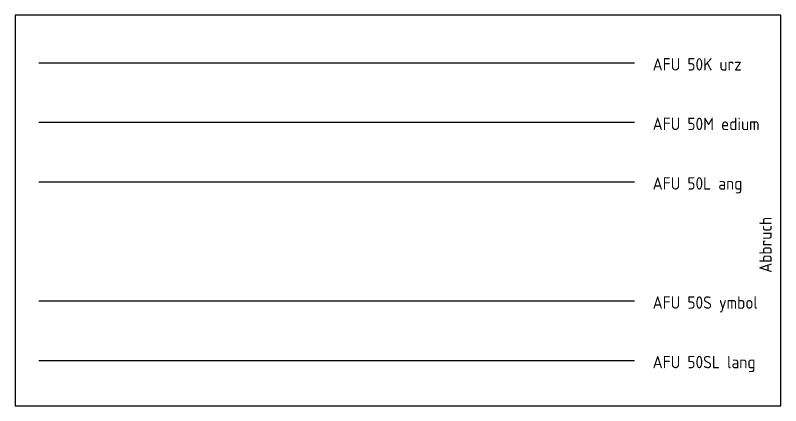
# Model space of a CAD drawing. Extents: x -30 to 112, y -12 to 52.
# Drawn here: x 4.601 to 8.456, y 47.041 to 49.008 of the extents above; entities that cross this region are included whole.
import ezdxf

# ---------------------------------------------------------------- set-up
doc = ezdxf.new("R2010")
doc.units = 0
doc.header["$LTSCALE"] = 0.5
doc.layers.add('AFU', color=7, linetype='Continuous')
doc.styles.add('txt', font='isocp.shx')
doc.linetypes.add('ABBRUCH', pattern='A,0.15,-0.15,["x",Standard,S=0.07,R=0,X=-0.1,Y=-0.0238],-0.005', length=0.305)
doc.linetypes.add('AFU_50K', pattern='A,0.15,["/",Standard,S=0.2,R=0,X=-0.01,Y=-0.1],0.07,["/",Standard,S=0.2,R=0,X=-0.01,Y=-0.1],0.15', length=0.37)
doc.linetypes.add('AFU_50L', pattern='A,0.75,["/",Standard,S=0.2,R=0,X=-0.01,Y=-0.1],0.07,["/",Standard,S=0.2,R=0,X=-0.01,Y=-0.1],0.75', length=1.57)
doc.linetypes.add('AFU_50M', pattern='A,0.45,["/",Standard,S=0.2,R=0,X=-0.01,Y=-0.1],0.07,["/",Standard,S=0.2,R=0,X=-0.01,Y=-0.1],0.45', length=0.97)
doc.linetypes.add('AFU_50S', pattern='A,0,-0.15,["/",Standard,S=0.2,R=0,X=-0.01,Y=-0.1],0,-0.07,["/",Standard,S=0.2,R=0,X=-0.01,Y=-0.1],-0.15', length=0.37)
doc.linetypes.add('AFU_50SL', pattern='A,0,-0.75,["/",Standard,S=0.2,R=0,X=-0.01,Y=-0.1],0,-0.07,["/",Standard,S=0.2,R=0,X=-0.01,Y=-0.1],-0.75', length=1.57)

msp = doc.modelspace()

# ---------------------------------------------------------------- linework, layer by layer
at = {"layer": 'AFU', "color": 8, "linetype": 'AFU_50K'}
msp.add_line((7.71996, 48.76754), (4.71996, 48.76754), dxfattribs=at)
at = {"layer": 'AFU', "color": 8, "linetype": 'AFU_50M'}
msp.add_line((7.71996, 48.46754), (4.71996, 48.46754), dxfattribs=at)
at = {"layer": 'AFU', "color": 8, "linetype": 'AFU_50L'}
msp.add_line((7.71996, 48.16754), (4.71996, 48.16754), dxfattribs=at)
at = {"layer": 'AFU', "color": 8, "linetype": 'AFU_50S'}
msp.add_line((7.71996, 47.56754), (4.71996, 47.56754), dxfattribs=at)
at = {"layer": 'AFU', "color": 8, "linetype": 'AFU_50SL'}
msp.add_line((7.71996, 47.26754), (4.71996, 47.26754), dxfattribs=at)
at = {"layer": 'AFU', "color": 8, "linetype": 'ABBRUCH'}
msp.add_lwpolyline([(4.60142, 47.04139), (8.45597, 47.04139), (8.45597, 49.00815), (4.60142, 49.00815)], close=True, dxfattribs=at)

# ---------------------------------------------------------------- texts
at = {"layer": 'AFU', "color": 8, "linetype": 'AFU_50K', "style": 'txt'}
msp.add_text('AFU 50K urz', height=0.0625, dxfattribs=at).set_placement((7.81118, 48.72986))
at = {"layer": 'AFU', "color": 8, "linetype": 'AFU_50M', "style": 'txt'}
msp.add_text('AFU 50M edium', height=0.0625, dxfattribs=at).set_placement((7.81118, 48.42986))
at = {"layer": 'AFU', "color": 8, "linetype": 'AFU_50L', "style": 'txt'}
msp.add_text('AFU 50L ang', height=0.0625, dxfattribs=at).set_placement((7.81118, 48.12986))
at = {"layer": 'AFU', "color": 8, "linetype": 'ABBRUCH', "style": 'txt'}
msp.add_text('Abbruch', height=0.0625, rotation=90, dxfattribs=at).set_placement((8.41069, 47.71084))
at = {"layer": 'AFU', "color": 8, "linetype": 'AFU_50S', "style": 'txt'}
msp.add_text('AFU 50S ymbol', height=0.0625, dxfattribs=at).set_placement((7.81118, 47.52986))
at = {"layer": 'AFU', "color": 8, "linetype": 'AFU_50SL', "style": 'txt'}
msp.add_text('AFU 50SL lang', height=0.0625, dxfattribs=at).set_placement((7.81118, 47.22986))

doc.saveas('drawing.dxf')
